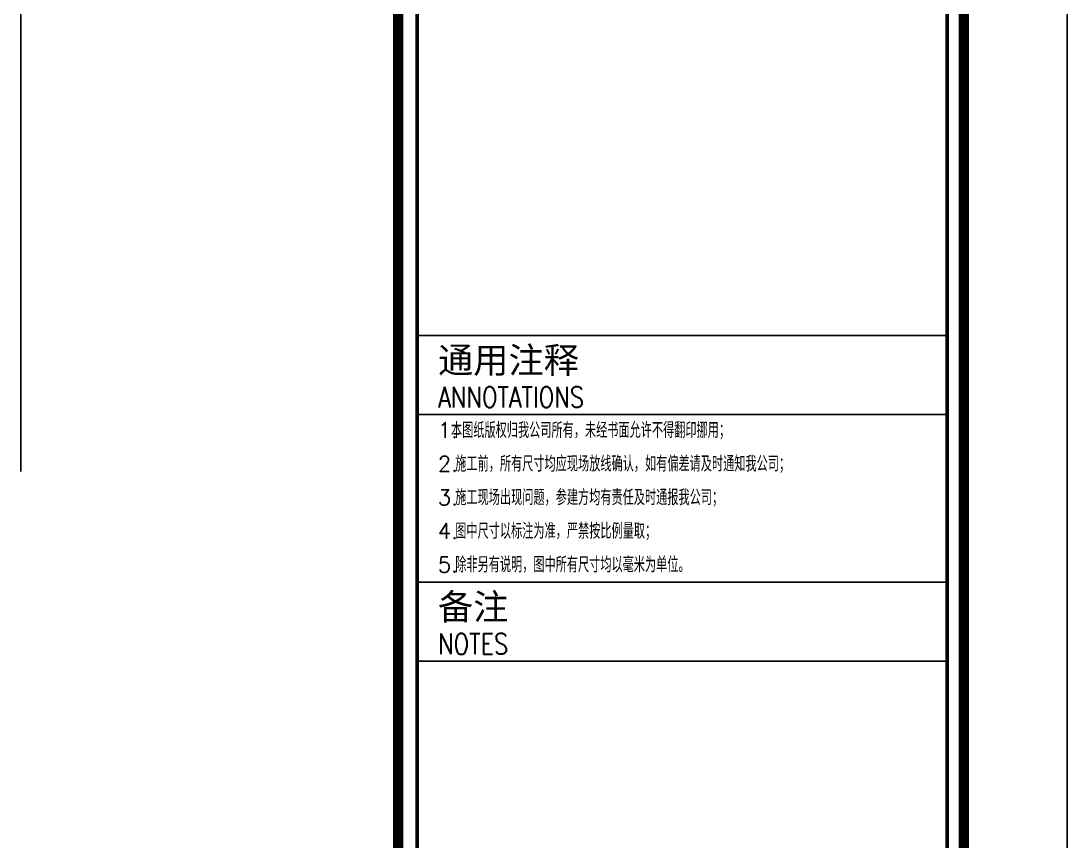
# Model space of a CAD drawing. Extents: x 815029915 to 815825525, y 579155098 to 579748855.
# Drawn here: x 815653711 to 815663833, y 579286343 to 579294273 of the extents above; entities that cross this region are included whole.
import ezdxf

# ---------------------------------------------------------------- set-up
doc = ezdxf.new("R2010")
doc.units = 0
doc.header["$LTSCALE"] = 100
doc.header["$MEASUREMENT"] = 0
doc.layers.add('TK', color=7, linetype='Continuous')
doc.layers.add('zm', color=1, linetype='Continuous')
doc.styles.add('CCIAD-图框(标题项)', font='')
doc.styles.add('CCIAD-图框(版权说明)', font='txt.shx', dxfattribs={"width": 0.7, "bigfont": 'gbcbig.shx'})
doc.styles.get('CCIAD-图框(标题项)').set_extended_font_data('SimHei')

# ---------------------------------------------------------------- blocks, each defined once
blk = doc.blocks.new('CCIAD-TK-A2-图签')
at = {"layer": 'TK'}
blk.add_line((582.39, 262.13), (531.12, 262.13), dxfattribs=at)
at = {"layer": 'TK', "const_width": 1}
blk.add_lwpolyline([(529.29, 10.46), (529.29, 410)], dxfattribs=at)
at = {"layer": 'TK'}
for points in [[(529.29, 10.46), (584, 10.46), (584, 410)], [(531.12, 254.49), (582.39, 254.49)], [(531.12, 238.28), (582.39, 238.28)], [(531.12, 230.63), (582.39, 230.63)]]:
    blk.add_lwpolyline(points, dxfattribs=at)
at = {"layer": 'TK', "const_width": 0.347}
blk.add_lwpolyline([(531.12, 335.84), (582.39, 335.84), (582.39, 189.94), (531.12, 189.94)], close=True, dxfattribs=at)
at = {"layer": 'TK'}
for s, height, style, p in [('通用注释', 2.5, 'CCIAD-图框(标题项)', (533.13, 258.5)), ('1.', 1.5, 'CCIAD-图框(版权说明)', (533.13, 252.22)), ('本图纸版权归我公司所有，未经书面允许不得翻印挪用；', 1.5, 'CCIAD-图框(版权说明)', (534.39, 252.22)), ('2.', 1.5, 'CCIAD-图框(版权说明)', (533.13, 248.97)), ('施工前，所有尺寸均应现场放线确认，如有偏差请及时通知我公司；', 1.5, 'CCIAD-图框(版权说明)', (534.8, 248.97)), ('3.', 1.5, 'CCIAD-图框(版权说明)', (533.13, 245.72)), ('施工现场出现问题，参建方均有责任及时通报我公司；', 1.5, 'CCIAD-图框(版权说明)', (534.8, 245.72)), ('4.', 1.5, 'CCIAD-图框(版权说明)', (533.13, 242.47)), ('图中尺寸以标注为准，严禁按比例量取；', 1.5, 'CCIAD-图框(版权说明)', (534.8, 242.47)), ('5.', 1.5, 'CCIAD-图框(版权说明)', (533.13, 239.22)), ('除非另有说明，图中所有尺寸均以毫米为单位。', 1.5, 'CCIAD-图框(版权说明)', (534.8, 239.22)), ('备注', 2.5, 'CCIAD-图框(标题项)', (533.13, 234.65))]:
    blk.add_text(s, height=height, dxfattribs=dict(at, style=style)).set_placement(p)
at = {"layer": 'TK', "style": 'CCIAD-图框(版权说明)', "width": 0.8}
for s, p in [('ANNOTATIONS', (533.13, 255.16)), ('NOTES', (533.13, 231.3))]:
    blk.add_text(s, height=2, dxfattribs=at).set_placement(p)
blk = doc.blocks.new('l')
at = {"layer": 'TK'}
blk.add_lwpolyline([(815463677, 579451444), (815463677, 579409444), (815547777, 579409444), (815547777, 579451444)], close=True, dxfattribs=at)

msp = doc.modelspace()

# ---------------------------------------------------------------- linework, layer by layer
msp.add_line((815653710.8, 579289916.7, 360), (815653710.8, 579301936.8, 360))
at = {"layer": 'TK'}
msp.add_lwpolyline([(815579733.2, 579307018.6), (815579733.2, 579265018.6), (815663833.2, 579265018.6), (815663833.2, 579307018.6)], close=True, dxfattribs=at)
at = {"layer": 'TK', "const_width": 100}
msp.add_lwpolyline([(815582233.2, 579266064.2), (815582233.2, 579306018.6), (815662833.2, 579306018.6), (815662833.2, 579266064.2)], close=True, dxfattribs=at)

# ---------------------------------------------------------------- block references
at = {"layer": 'TK', "xscale": 100, "yscale": 100, "zscale": 100}
msp.add_blockref('CCIAD-TK-A2-图签', (815604433.2, 579265018.6), dxfattribs=at)
at = {"layer": 'zm', "color": 1}
msp.add_blockref('l', (116055.9, -144425.9), dxfattribs=at)

doc.saveas('drawing.dxf')
